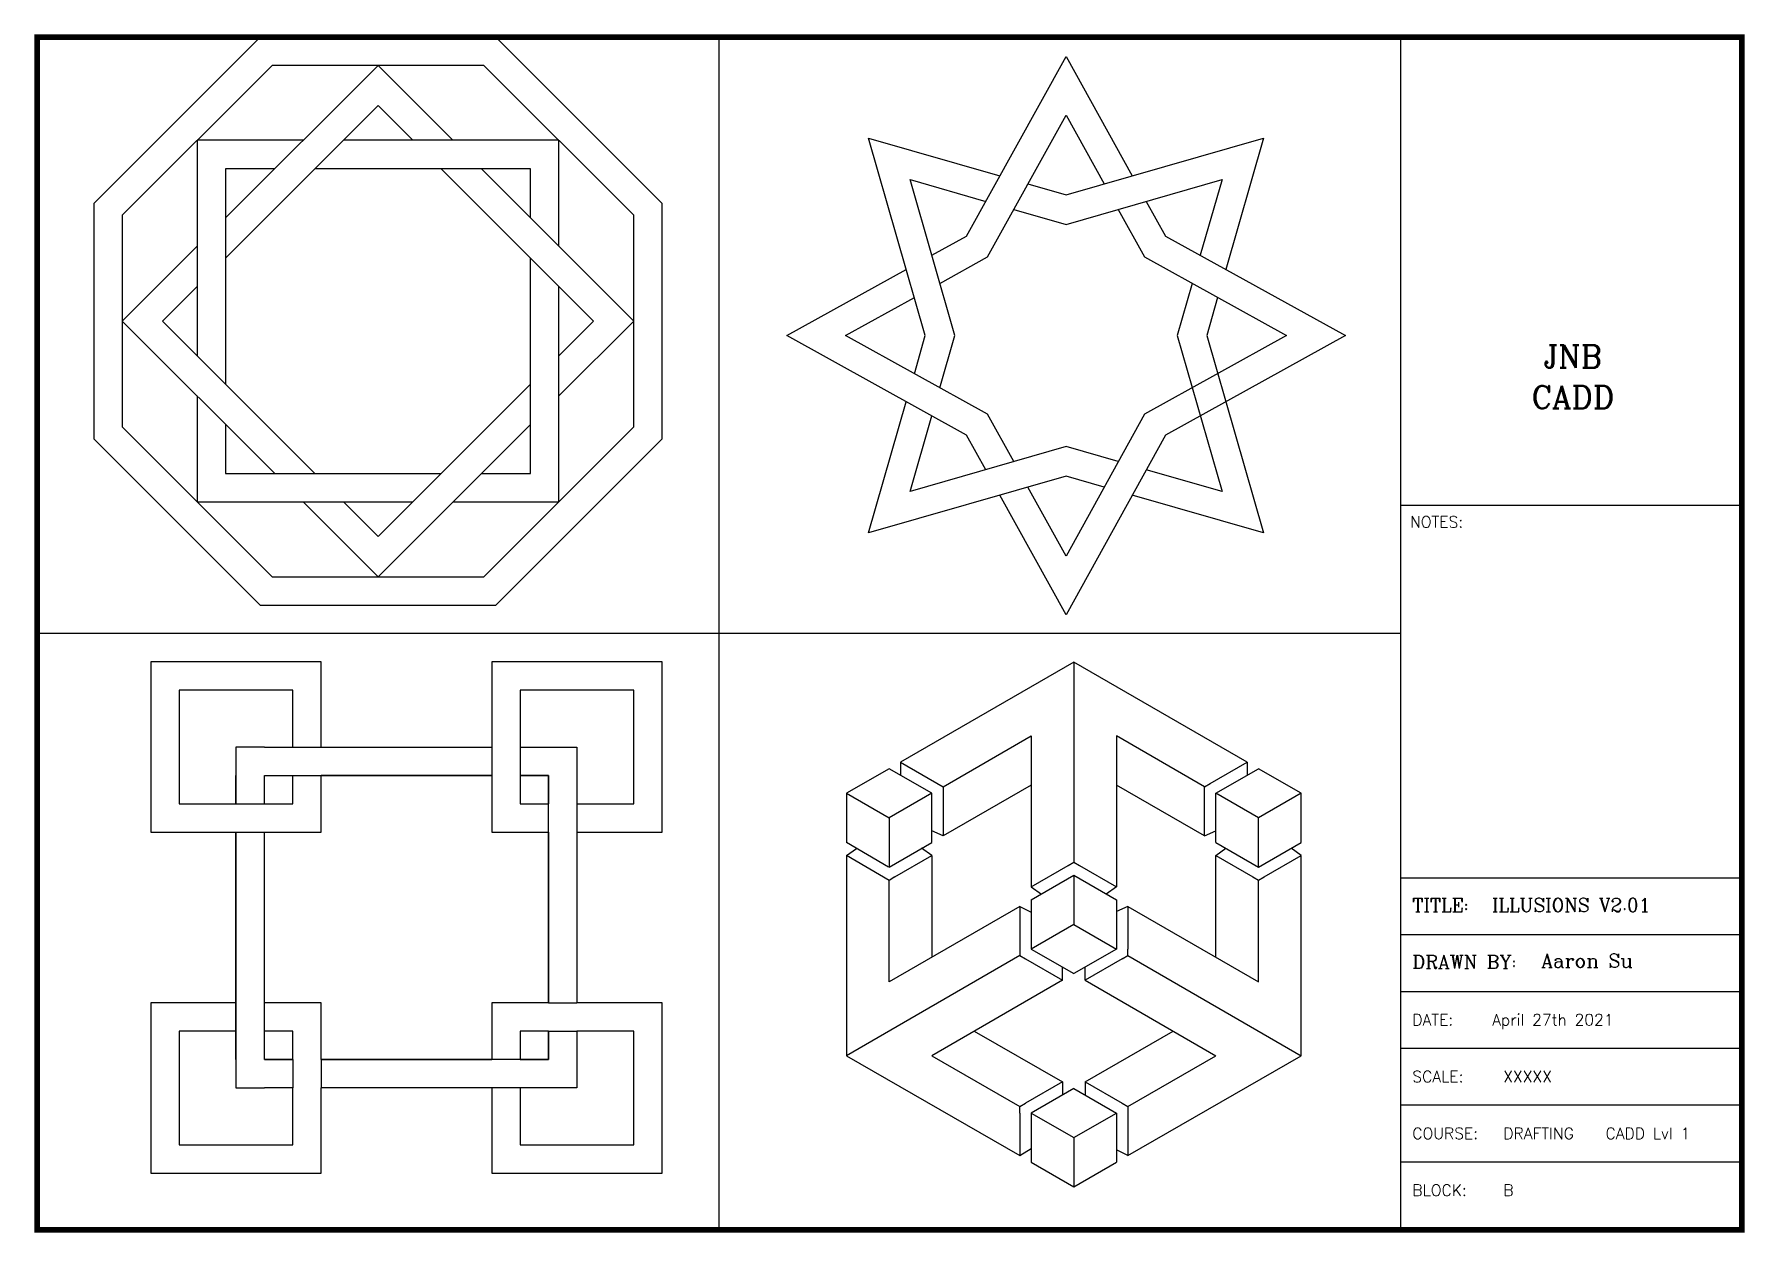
# Model space of a CAD drawing. Header units: inches. Extents: x 0 to 15, y 0 to 10.5.
import ezdxf
from ezdxf.enums import TextEntityAlignment as Align

# ---------------------------------------------------------------- set-up
doc = ezdxf.new("R2010")
doc.units = ezdxf.units.IN
doc.header["$MEASUREMENT"] = 0
doc.layers.add('DRAW', color=7, linetype='Continuous')
doc.layers.add('TEXT', color=7, linetype='Continuous')
doc.styles.add('ROMANC', font='romanc')

msp = doc.modelspace()

# ---------------------------------------------------------------- linework, layer by layer
for p, q in [((6, 0), (6, 10.5)), ((12, 0), (12, 10.5)), ((12, 6.38), (15, 6.38)), ((12, 5.25), (0, 5.25)), ((12, 3.1), (15, 3.1)), ((12, 2.6), (15, 2.6)), ((12, 2.1), (15, 2.1)), ((12, 1.6), (15, 1.6)), ((12, 1.1), (15, 1.1)), ((12, 0.6), (15, 0.6))]:
    msp.add_line(p, q)
at = {"const_width": 0.05}
msp.add_lwpolyline([(0, 0), (15, 0), (15, 10.5), (0, 10.5)], close=True, dxfattribs=at)
at = {"layer": 'DRAW'}
for p, q in [((1.659, 8.909), (3, 10.25)), ((3, 10.25), (3.659, 9.591)), ((8.178, 8.748), (9.053, 10.33)), ((9.053, 10.33), (9.635, 9.278)), ((1.659, 8.555), (3, 9.896)), ((3, 9.896), (3.305, 9.591)), ((8.362, 8.564), (9.053, 9.813)), ((9.053, 9.813), (9.389, 9.207)), ((1.409, 9.591), (1.409, 7.695)), ((2.341, 9.591), (1.409, 9.591)), ((4.591, 9.591), (2.695, 9.591)), ((4.591, 8.659), (4.591, 9.591)), ((7.315, 9.61), (8.471, 9.278)), ((7.815, 7.872), (7.315, 9.61)), ((9.053, 9.11), (10.791, 9.61)), ((10.791, 9.61), (10.458, 8.455)), ((1.659, 9.341), (1.659, 7.445)), ((2.091, 9.341), (1.659, 9.341)), ((4.341, 9.341), (2.445, 9.341)), ((3.555, 9.341), (4.896, 8)), ((3.909, 9.341), (5.25, 8)), ((4.341, 8.909), (4.341, 9.341)), ((8.076, 7.872), (7.681, 9.245)), ((7.681, 9.245), (8.347, 9.053)), ((8.718, 9.207), (9.053, 9.11)), ((9.053, 8.85), (10.426, 9.245)), ((10.426, 9.245), (10.234, 8.579)), ((9.759, 9.053), (9.928, 8.748)), ((8.593, 8.982), (9.053, 8.85)), ((9.513, 8.982), (9.744, 8.564)), ((7.872, 8.579), (8.178, 8.748)), ((9.928, 8.748), (11.511, 7.872)), ((0.75, 8), (1.409, 8.659)), ((4.341, 6.659), (4.341, 8.555)), ((6.596, 7.872), (7.648, 8.455)), ((7.943, 8.332), (8.362, 8.564)), ((9.744, 8.564), (10.994, 7.872)), ((1.104, 8), (1.409, 8.305)), ((4.591, 6.409), (4.591, 8.305)), ((10.163, 8.332), (10.031, 7.872)), ((7.112, 7.872), (7.719, 8.208)), ((10.387, 8.208), (10.291, 7.872)), ((2.091, 6.659), (0.75, 8)), ((2.445, 6.659), (1.104, 8)), ((5.25, 8), (4.591, 7.341)), ((4.896, 8), (4.591, 7.695)), ((8.178, 6.997), (6.596, 7.872)), ((8.362, 7.181), (7.112, 7.872)), ((7.719, 7.537), (7.815, 7.872)), ((7.943, 7.413), (8.076, 7.872)), ((10.994, 7.872), (9.744, 7.181)), ((11.511, 7.872), (9.928, 6.997)), ((10.031, 7.872), (10.426, 6.5)), ((10.291, 7.872), (10.791, 6.135)), ((4.341, 7.445), (3, 6.104)), ((1.409, 7.341), (1.409, 6.409)), ((7.315, 6.135), (7.648, 7.29)), ((1.659, 7.091), (1.659, 6.659)), ((4.341, 7.091), (3, 5.75)), ((7.681, 6.5), (7.872, 7.166)), ((8.593, 6.763), (8.362, 7.181)), ((9.744, 7.181), (9.053, 5.932)), ((8.347, 6.692), (8.178, 6.997)), ((9.928, 6.997), (9.053, 5.415)), ((9.053, 6.895), (7.681, 6.5)), ((9.513, 6.763), (9.053, 6.895)), ((1.659, 6.659), (3.555, 6.659)), ((3.909, 6.659), (4.341, 6.659)), ((9.053, 6.635), (7.315, 6.135)), ((9.389, 6.538), (9.053, 6.635)), ((10.426, 6.5), (9.759, 6.692)), ((9.053, 5.932), (8.718, 6.538)), ((1.409, 6.409), (3.305, 6.409)), ((3, 5.75), (2.341, 6.409)), ((3, 6.104), (2.695, 6.409)), ((3.659, 6.409), (4.591, 6.409)), ((9.053, 5.415), (8.471, 6.467)), ((10.791, 6.135), (9.635, 6.467)), ((2.5, 5), (1, 5)), ((1, 5), (1, 3.5)), ((2.5, 4.25), (2.5, 5)), ((4, 5), (4, 3.5)), ((5.5, 5), (4, 5)), ((5.5, 3.5), (5.5, 5)), ((9.121, 4.998), (9.121, 3.237)), ((1.25, 4.75), (1.25, 3.75)), ((2.25, 4.75), (1.25, 4.75)), ((2.25, 4.25), (2.25, 4.75)), ((4.25, 4.75), (4.25, 3.75)), ((5.25, 4.75), (4.25, 4.75)), ((5.25, 3.75), (5.25, 4.75)), ((2, 4.25), (1.75, 4.25)), ((1.75, 4.25), (1.75, 4)), ((2, 4.25), (2.25, 4.25)), ((2.25, 4.25), (2.5, 4.25)), ((2.5, 4.25), (4, 4.25)), ((4.25, 4.25), (4.5, 4.25)), ((4.5, 4.25), (4.75, 4.25)), ((4.75, 4.25), (4.75, 4)), ((7.971, 3.901), (8.746, 4.349)), ((8.746, 4.349), (8.746, 3.021)), ((9.496, 4.349), (9.496, 3.021)), ((7.596, 4.118), (7.596, 4.002)), ((10.321, 3.93), (10.646, 4.118)), ((10.646, 4.118), (10.646, 4.002)), ((1.75, 4), (1.75, 3.75)), ((1.75, 3.75), (1.75, 4)), ((2, 4), (2.25, 4)), ((2, 3.75), (2, 4)), ((2, 3.75), (2, 4)), ((2.25, 3.75), (2.25, 4)), ((2.25, 4), (2.5, 4)), ((2.5, 3.5), (2.5, 4)), ((2.5, 4), (4, 4)), ((4, 4), (2.5, 4)), ((4.5, 4), (4.25, 4)), ((4.25, 4), (4.5, 4)), ((4.5, 4), (4.5, 3.75)), ((4.5, 3.75), (4.5, 4)), ((4.75, 4), (4.75, 3.75)), ((7.871, 3.844), (7.496, 4.06)), ((10.271, 3.901), (10.321, 3.93)), ((10.371, 3.844), (10.746, 4.06)), ((7.121, 3.844), (7.496, 3.627)), ((7.871, 3.411), (7.871, 3.844)), ((7.971, 3.901), (7.971, 3.468)), ((10.271, 3.844), (10.271, 3.901)), ((10.271, 3.468), (10.271, 3.844)), ((10.371, 3.411), (10.371, 3.844)), ((11.121, 3.844), (10.746, 3.627)), ((1.25, 3.75), (1.75, 3.75)), ((1.75, 3.75), (2, 3.75)), ((2, 3.75), (2.25, 3.75)), ((4.25, 3.75), (4.5, 3.75)), ((4.5, 3.5), (4.5, 3.75)), ((4.75, 3.75), (4.75, 3.5)), ((4.75, 3.75), (5.25, 3.75)), ((1, 3.5), (1.75, 3.5)), ((1.75, 1.5), (1.75, 3.5)), ((1.75, 3.5), (2, 3.5)), ((1.75, 3.5), (1.75, 1.5)), ((2, 1.5), (2, 3.5)), ((2, 3), (2, 3.5)), ((2, 3.5), (2.5, 3.5)), ((4, 3.5), (4.5, 3.5)), ((4.5, 3.5), (4.5, 2)), ((4.5, 2), (4.5, 3.5)), ((4.75, 3.5), (4.75, 2)), ((4.75, 3.5), (5.5, 3.5)), ((7.971, 3.468), (7.871, 3.513)), ((10.271, 3.468), (10.371, 3.513)), ((7.492, 3.194), (7.121, 3.411)), ((7.121, 3.295), (7.209, 3.359)), ((7.496, 3.194), (7.871, 3.411)), ((7.871, 3.295), (7.783, 3.36)), ((10.371, 3.411), (10.746, 3.194)), ((10.371, 3.295), (10.459, 3.36)), ((10.746, 3.194), (11.121, 3.411)), ((11.121, 3.295), (11.033, 3.36)), ((7.546, 3.108), (7.871, 3.295)), ((8.746, 3.021), (9.071, 3.209)), ((9.071, 3.209), (9.121, 3.237)), ((9.121, 3.237), (9.171, 3.209)), ((9.171, 3.209), (9.496, 3.021)), ((10.371, 3.295), (10.696, 3.108)), ((10.796, 3.108), (11.121, 3.295)), ((7.546, 3.108), (7.496, 3.076)), ((7.496, 2.184), (7.496, 3.076)), ((8.746, 2.905), (9.121, 3.122)), ((8.746, 3.021), (8.836, 2.957)), ((9.121, 3.122), (9.496, 2.905)), ((9.121, 3.122), (9.121, 2.689)), ((9.496, 3.021), (9.407, 2.957)), ((10.696, 3.108), (10.746, 3.079)), ((10.746, 3.079), (10.796, 3.108)), ((10.746, 3.079), (10.746, 3.079)), ((2, 1.5), (2, 3)), ((8.746, 2.905), (8.746, 2.472)), ((9.496, 2.905), (9.496, 2.472)), ((8.646, 2.848), (7.496, 2.184)), ((8.646, 2.848), (8.646, 2.472)), ((8.646, 2.848), (8.746, 2.797)), ((9.596, 2.848), (9.496, 2.802)), ((9.596, 2.848), (10.746, 2.184)), ((9.596, 2.848), (9.596, 2.472)), ((9.121, 2.689), (8.746, 2.472)), ((9.121, 2.689), (9.496, 2.472)), ((8.646, 2.415), (7.121, 1.534)), ((8.646, 2.472), (8.646, 2.415)), ((8.646, 2.415), (8.696, 2.386)), ((8.746, 2.472), (9.121, 2.256)), ((9.496, 2.472), (9.121, 2.256)), ((9.546, 2.386), (9.596, 2.415)), ((9.596, 2.415), (9.596, 2.472)), ((9.596, 2.415), (11.121, 1.534)), ((8.696, 2.386), (9.021, 2.198)), ((9.021, 2.198), (9.021, 2.314)), ((9.546, 2.386), (9.221, 2.198)), ((9.221, 2.198), (9.221, 2.314)), ((9.021, 2.198), (7.871, 1.534)), ((9.221, 2.198), (10.371, 1.534)), ((1, 2), (1, 0.5)), ((1.75, 2), (1, 2)), ((2.5, 2), (2, 2)), ((2.5, 1.5), (2.5, 2)), ((4, 2), (4, 1.5)), ((4.5, 2), (4, 2)), ((4.5, 2), (4.75, 2)), ((5.5, 2), (4.75, 2)), ((5.5, 0.5), (5.5, 2)), ((1.25, 1.75), (1.25, 0.75)), ((1.75, 1.75), (1.25, 1.75)), ((2.25, 1.75), (2, 1.75)), ((2.25, 1.5), (2.25, 1.75)), ((4.25, 1.75), (4.25, 1.5)), ((4.5, 1.75), (4.25, 1.75)), ((4.5, 1.5), (4.5, 1.75)), ((4.5, 1.75), (4.75, 1.75)), ((4.5, 1.75), (4.5, 1.5)), ((5.25, 1.75), (4.75, 1.75)), ((4.75, 1.75), (4.75, 1.5)), ((5.25, 0.75), (5.25, 1.75)), ((1.75, 1.5), (1.75, 1.25)), ((2, 1.5), (2.25, 1.5)), ((2.25, 1.5), (2, 1.5)), ((2.25, 1.5), (2.25, 1.5)), ((2.25, 1.5), (2.25, 1.25)), ((4.5, 1.5), (2.5, 1.5)), ((2.5, 1.5), (4, 1.5)), ((2.5, 1.5), (2.5, 1.25)), ((4.25, 1.5), (4.5, 1.5)), ((4.75, 1.5), (4.75, 1.25)), ((1.75, 1.25), (2, 1.25)), ((2.25, 1.25), (2, 1.25)), ((2.25, 0.75), (2.25, 1.25)), ((2.5, 0.5), (2.5, 1.25)), ((4.5, 1.25), (2.5, 1.25)), ((4, 1.25), (4, 0.5)), ((4.25, 1.25), (4.25, 0.75)), ((4.75, 1.25), (4.5, 1.25)), ((9.021, 1.303), (8.696, 1.116)), ((9.121, 1.246), (8.746, 1.029)), ((9.021, 1.303), (9.021, 1.188)), ((9.121, 1.246), (9.496, 1.029)), ((9.221, 1.303), (9.546, 1.116)), ((9.221, 1.303), (9.221, 1.188)), ((8.646, 1.087), (8.696, 1.116)), ((8.646, 1.029), (8.646, 1.087)), ((9.546, 1.116), (9.596, 1.087)), ((9.596, 1.087), (9.596, 1.029)), ((8.646, 1.029), (8.646, 0.654)), ((8.746, 1.029), (8.746, 0.596)), ((9.496, 1.029), (9.496, 0.596)), ((9.596, 1.029), (9.596, 0.654)), ((9.121, 0.813), (9.121, 0.38)), ((9.496, 0.813), (9.496, 0.596)), ((1.25, 0.75), (2.25, 0.75)), ((4.25, 0.75), (5.25, 0.75)), ((8.646, 0.654), (8.746, 0.718)), ((9.596, 0.654), (9.496, 0.704)), ((1, 0.5), (2.5, 0.5)), ((4, 0.5), (5.5, 0.5))]:
    msp.add_line(p, q, dxfattribs=at)
for points in [[(1.964, 10.5), (0.5, 9.036), (0.5, 6.964), (1.964, 5.5), (4.036, 5.5), (5.5, 6.964), (5.5, 9.036), (4.036, 10.5)], [(2.068, 10.25), (0.75, 8.932), (0.75, 7.068), (2.068, 5.75), (3.932, 5.75), (5.25, 7.068), (5.25, 8.932), (3.932, 10.25)], [(7.871, 1.967), (7.871, 1.967)], [(7.496, 1.751), (7.496, 1.751)]]:
    msp.add_lwpolyline(points, close=True, dxfattribs=at)
for points in [[(10.646, 4.118), (9.121, 4.998), (7.596, 4.118)], [(10.271, 3.901), (9.496, 4.349)], [(7.596, 4.118), (7.971, 3.901)], [(7.496, 4.06), (7.121, 3.844), (7.121, 3.411)], [(8.746, 3.916), (7.971, 3.468)], [(10.271, 3.468), (9.496, 3.916)], [(11.121, 3.411), (11.121, 3.844), (10.746, 4.06)], [(7.871, 3.844), (7.496, 3.627), (7.496, 3.194)], [(10.746, 3.194), (10.746, 3.627), (10.371, 3.844)], [(7.496, 3.076), (7.121, 3.295)], [(7.121, 3.295), (7.121, 1.534), (8.646, 0.654)], [(7.871, 3.295), (7.871, 2.4)], [(9.596, 0.654), (11.121, 1.534), (11.121, 3.295)], [(10.371, 2.4), (10.371, 3.295)], [(10.746, 2.184), (10.746, 3.079)], [(8.246, 1.751), (9.021, 1.303)], [(9.221, 1.303), (9.996, 1.751)], [(7.871, 1.534), (8.646, 1.087)], [(9.596, 1.087), (10.371, 1.534)], [(8.746, 1.029), (9.121, 0.813), (9.496, 1.029)], [(8.746, 0.596), (9.121, 0.38), (9.496, 0.596)]]:
    msp.add_lwpolyline(points, dxfattribs=at)

# ---------------------------------------------------------------- texts
at = {"layer": 'TEXT', "style": 'ROMANC'}
for s, p in [('JNB', (13.513, 7.589)), ('CADD', (13.513, 7.231))]:
    msp.add_text(s, height=0.2, dxfattribs=at).set_placement(p, align=Align.CENTER)
for s, height, p in [('NOTES:', 0.1, (12.08, 6.182)), ('TITLE:', 0.12, (12.1, 2.8)), ('ILLUSIONS V2.01', 0.12, (12.8, 2.8)), ('DRAWN BY:', 0.12, (12.1, 2.3)), ('Aaron Su', 0.12, (13.234, 2.31)), ('DATE:', 0.1, (12.1, 1.8)), ('April 27th 2021', 0.1, (12.803, 1.8)), ('SCALE:', 0.1, (12.1, 1.3)), ('XXXXX', 0.1, (12.9, 1.3)), ('COURSE:', 0.1, (12.1, 0.8)), ('DRAFTING', 0.1, (12.9, 0.8)), ('CADD Lvl 1', 0.1, (13.8, 0.8)), ('BLOCK:', 0.1, (12.1, 0.3)), ('B', 0.1, (12.9, 0.3))]:
    msp.add_text(s, height=height, dxfattribs=at).set_placement(p)

doc.saveas('drawing.dxf')
